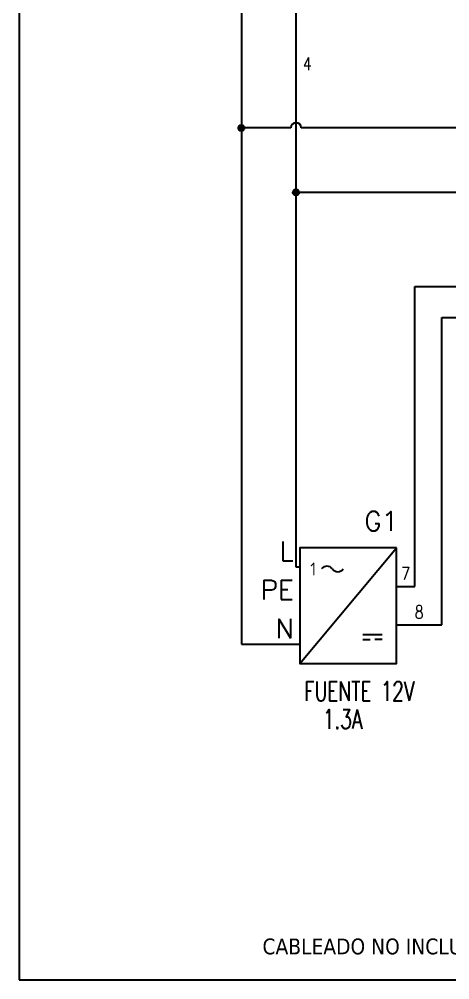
# Model space of a CAD drawing. Header units: inches. Extents: x 15 to 148, y 10 to 111.
# Drawn here: x 126.91 to 131.09, y 94.57 to 103.9 of the extents above; entities that cross this region are included whole.
import ezdxf
from ezdxf.enums import TextEntityAlignment as Align

# ---------------------------------------------------------------- set-up
doc = ezdxf.new("R2010")
doc.units = ezdxf.units.IN
doc.header["$MEASUREMENT"] = 0
for name, color, linetype in [('BLK_12AWG', 7, 'Continuous'), ('CONTORNO', 179, 'Continuous'), ('DESC', 1, 'Continuous'), ('SYMS', 7, 'Continuous'), ('TAGS', 250, 'Continuous'), ('TERMS', 250, 'Continuous')]:
    doc.layers.add(name, color=color, linetype=linetype)
doc.layers.add('WIRENO', color=5, linetype='Continuous', true_color=0x0000ff)
doc.styles.add('SLDTEXTSTYLE0', font='tahoma.ttf')
doc.styles.add('WD', font='romans.shx')
doc.styles.add('WD_IEC', font='isocp2.shx', dxfattribs={"width": 0.9, "height": 4})

# ---------------------------------------------------------------- blocks, each defined once
blk = doc.blocks.new('HPW1_1PH')
for p, q in [((0, -0.625), (0.625, 0.125)), ((0.4066, -0.4373), (0.5317, -0.4373)), ((0.4066, -0.4686), (0.4535, -0.4686)), ((0.5317, -0.4686), (0.4848, -0.4686))]:
    blk.add_line(p, q)
blk.add_lwpolyline([(0.625, 0.125), (0, 0.125), (0, -0.625), (0.625, -0.625)], close=True)
for centre, start, end in [((0.175, -0.0387), 36.8699, 143.1301), ((0.245, 0.0138), 216.8699, 323.1301)]:
    blk.add_arc(centre, 0.0438, start, end)
at = {"style": 'WD_IEC'}
blk.add_text('1', height=0.084, dxfattribs=at).set_placement((0.105, -0.0124), align=Align.MIDDLE_RIGHT)
at = {"style": 'WD', "width": 0.7}
for tag, p in [('INST', (-0.2843, 0.7938)), ('LOC', (-0.2843, 0.6242)), ('RATING1', (-0.2843, 0.285)), ('XREF', (-0.2843, -0.691)), ('DESC1', (-0.2843, -0.8472)), ('DESC2', (-0.2843, -1.0035)), ('DESC3', (-0.2843, -1.1578))]:
    blk.add_attdef(tag, text='', height=0.125, dxfattribs=at).set_placement(p, align=Align.CENTER)
at = {"style": 'WD'}
blk.add_attdef('TAG1', text='', height=0.125, dxfattribs=at).set_placement((-0.2843, 0.4546), align=Align.CENTER)
at = {"linetype": 'Continuous', "style": 'WD', "flags": 9}
for tag, p in [('MFG', (0.8868, 0.2571)), ('CAT', (0.8888, 0.2765)), ('ASSYCODE', (0.8871, -0.5638))]:
    blk.add_attdef(tag, text='', height=0.01, dxfattribs=at).set_placement(p, align=Align.CENTER)
at = {"linetype": 'Continuous', "style": 'WD', "flags": 8}
for tag, p in [('TERM01', (-0.04, 0.04)), ('TERM04', (1.3525, -0.085)), ('TERM02', (-0.04, -0.2098)), ('TERM05', (1.3525, -0.335)), ('TERM03', (-0.04, -0.46))]:
    blk.add_attdef(tag, text='', height=0.125, dxfattribs=at).set_placement(p, align=Align.RIGHT)
at = {"style": 'WD'}
for tag, p, height, flags in [('X4TERM01', (0, 0), 0.0125, 1), ('X1TERM04', (0.625, -0.125), 0.0125, 1), ('X4TERM02', (0, -0.2498), 0.0125, 1), ('X1TERM05', (0.625, -0.375), 0.0125, 1), ('X4TERM03', (0, -0.5), 0.0125, 1), ('FAMILY', (0.8618, -0.4829), 0.01, 9)]:
    blk.add_attdef(tag, p, '', height=height, dxfattribs=dict(at, flags=flags))
blk = doc.blocks.new('WD_WNV')
at = {"style": 'WD', "flags": 1}
for tag, p in [('W01USER', (-0.0625, 0.0938)), ('W02USER', (-0.0625, 0.0859)), ('W03USER', (-0.0625, 0.0781)), ('W04USER', (-0.0625, 0.0703)), ('W05USER', (-0.0625, 0.0625)), ('W06USER', (-0.0625, 0.0547)), ('W07USER', (-0.0625, 0.0469)), ('W08USER', (-0.0625, 0.0391)), ('W09USER', (-0.0625, 0.0312)), ('W10USER', (-0.0625, 0.0234))]:
    blk.add_attdef(tag, text='', height=0.005, dxfattribs=at).set_placement(p, align=Align.CENTER)
at = {"linetype": 'Continuous', "style": 'WD', "width": 0.8}
blk.add_attdef('WIRENO', text='', height=0.125, dxfattribs=at).set_placement((-0.05, 0), align=Align.MIDDLE_RIGHT)
blk = doc.blocks.new('WDDOT')
for radius in [0.03, 0.0187, 0.00929]:
    blk.add_circle((0, 0), radius)
blk = doc.blocks.new('WD_WNH')
at = {"linetype": 'Continuous', "style": 'WD', "width": 0.8}
blk.add_attdef('WIRENO', text='', height=0.125, dxfattribs=at).set_placement((0, 0.0625), align=Align.CENTER)
at = {"style": 'WD', "flags": 1}
for tag, p in [('W01USER', (0, 0.0781)), ('W02USER', (0, 0.0703)), ('W03USER', (0, 0.0625)), ('W04USER', (0, 0.0547)), ('W05USER', (0, 0.0469)), ('W06USER', (0, 0.0391)), ('W07USER', (0, 0.0312)), ('W08USER', (0, 0.0234)), ('W09USER', (0, 0.0156)), ('W10USER', (0, 0.0078))]:
    blk.add_attdef(tag, text='', height=0.005, dxfattribs=at).set_placement(p, align=Align.CENTER)

msp = doc.modelspace()

# ---------------------------------------------------------------- linework, layer by layer
at = {"color": 7, "linetype": 'Continuous'}
for p, q in [((126.9102, 110.7588), (126.9102, 94.5738)), ((126.9102, 94.5738), (147.6602, 94.5738))]:
    msp.add_line(p, q, dxfattribs=at)
at = {"layer": 'BLK_12AWG'}
for p, q in [((129.0671, 108.2364), (129.0671, 97.832)), ((129.597, 98.582), (129.597, 106.833)), ((129.547, 102.8461), (129.0671, 102.8461)), ((131.4985, 102.8461), (129.647, 102.8461)), ((131.5418, 102.2205), (129.597, 102.2205)), ((130.7483, 98.3945), (130.7483, 101.305)), ((130.7483, 101.305), (131.5647, 101.305)), ((131.0121, 98.0195), (131.0121, 101.0039)), ((131.0121, 101.0039), (131.5647, 101.0039)), ((129.6345, 98.582), (129.597, 98.582)), ((130.572, 98.3945), (130.7483, 98.3945)), ((130.572, 98.0195), (131.0121, 98.0195)), ((129.0671, 97.832), (129.6345, 97.832))]:
    msp.add_line(p, q, dxfattribs=at)
msp.add_arc((129.597, 102.8461), 0.05, 0, 180, dxfattribs=at)

# ---------------------------------------------------------------- block references
at = {"layer": 'SYMS'}
for p in [(129.0671, 102.8461), (129.597, 102.2205)]:
    msp.add_blockref('WDDOT', p, dxfattribs=at)
ref = msp.add_blockref('HPW1_1PH', (129.6345, 98.582), dxfattribs=dict(at, xscale=1.5, yscale=1.5, zscale=1.5))
ref.add_attrib('TERM01', 'L', dxfattribs={"layer": 'TERMS', "linetype": 'Continuous', "height": 0.1875, "style": 'WD', "flags": 8}).set_placement((129.5745, 98.642), align=Align.RIGHT)
ref.add_attrib('TERM02', 'PE', dxfattribs={"layer": 'TERMS', "linetype": 'Continuous', "height": 0.1875, "style": 'WD', "flags": 8}).set_placement((129.5745, 98.2672), align=Align.RIGHT)
ref.add_attrib('TERM03', 'N', dxfattribs={"layer": 'TERMS', "linetype": 'Continuous', "height": 0.1875, "style": 'WD', "flags": 8}).set_placement((129.5745, 97.892), align=Align.RIGHT)
ref.add_attrib('TERM04', '+', dxfattribs={"layer": 'TERMS', "linetype": 'Continuous', "height": 0.1875, "style": 'WD', "flags": 8}).set_placement((131.6632, 98.4545), align=Align.RIGHT)
ref.add_attrib('TERM05', 'GND', dxfattribs={"layer": 'TERMS', "linetype": 'Continuous', "height": 0.1875, "style": 'WD', "flags": 8}).set_placement((131.6632, 98.0795), align=Align.RIGHT)
ref.add_attrib('TAG1', 'G1', dxfattribs={"layer": 'TAGS', "height": 0.1875, "style": 'WD'}).set_placement((130.4235, 98.9343), align=Align.CENTER)
ref.add_attrib('DESC2', '1.3A', dxfattribs={"layer": 'DESC', "height": 0.1875, "style": 'WD', "width": 0.7}).set_placement((130.0483, 97.0124), align=Align.CENTER)
ref.add_attrib('DESC1', 'FUENTE 12V', dxfattribs={"layer": 'DESC', "height": 0.1875, "style": 'WD', "width": 0.7}).set_placement((130.2098, 97.2817), align=Align.CENTER)
at = {"layer": 'WIRENO'}
ref = msp.add_blockref('WD_WNV', (129.597, 102.7075), dxfattribs=at)
ref.add_attrib('WIRENO', '4', dxfattribs={"linetype": 'Continuous', "height": 0.125, "style": 'WD', "width": 0.8}).set_placement((129.7483, 103.469), align=Align.MIDDLE_RIGHT)
ref = msp.add_blockref('WD_WNH', (130.6601, 98.3945), dxfattribs=at)
ref.add_attrib('WIRENO', '7', dxfattribs={"linetype": 'Continuous', "height": 0.125, "style": 'WD', "width": 0.8}).set_placement((130.6601, 98.457), align=Align.CENTER)
ref = msp.add_blockref('WD_WNH', (130.792, 98.0195), dxfattribs=at)
ref.add_attrib('WIRENO', '8', dxfattribs={"linetype": 'Continuous', "height": 0.125, "style": 'WD', "width": 0.8}).set_placement((130.792, 98.082), align=Align.CENTER)

# ---------------------------------------------------------------- texts
at = {"layer": 'CONTORNO', "color": 7, "insert": (136.7042, 94.9747), "char_height": 0.153723, "attachment_point": 3, "style": 'SLDTEXTSTYLE0'}
msp.add_mtext('CABLEADO NO INCLUIDO EN ESTE PLANO, VERIFICAR ESQUEMAS ELECTRONICOS.', dxfattribs=at)

doc.saveas('drawing.dxf')
